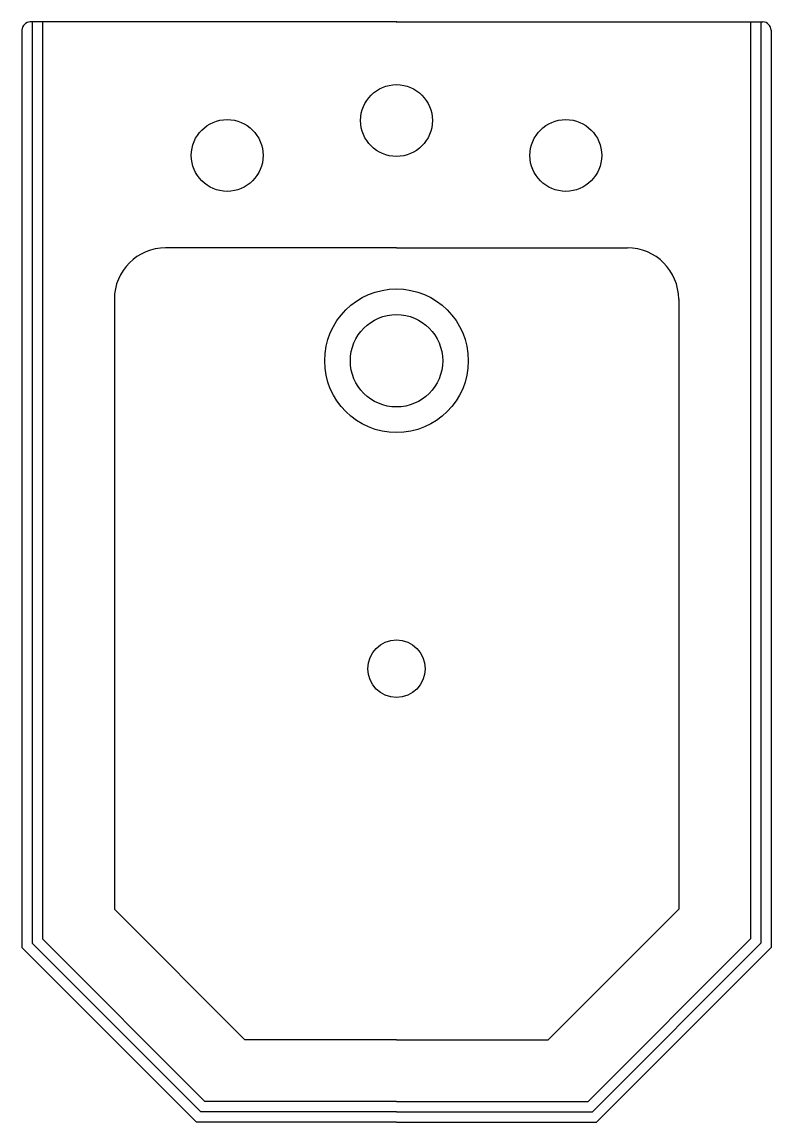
# Model space of a CAD drawing. Extents: x 1729 to 2094, y 1453 to 1989.
import ezdxf

# ---------------------------------------------------------------- set-up
doc = ezdxf.new("R2010")
doc.units = 0
doc.header["$LTSCALE"] = 50
doc.layers.add('FINA', color=6, linetype='CONTINUOUS')
doc.layers.add('GROSSA', color=3, linetype='CONTINUOUS')

msp = doc.modelspace()

# ---------------------------------------------------------------- linework, layer by layer
at = {"layer": 'FINA', "color": 0, "linetype": 'CONTINUOUS'}
for p, q in [((1733.75, 1989.06), (1733.75, 1540.35)), ((1738.75, 1989.06), (1738.75, 1542.42)), ((2083.75, 1989.06), (2083.75, 1542.42)), ((2088.75, 1989.06), (2088.75, 1540.35)), ((1815.82, 1458.28), (1733.75, 1540.35)), ((1817.89, 1463.28), (1738.75, 1542.42)), ((2004.6, 1463.28), (2083.75, 1542.42)), ((2006.68, 1458.28), (2088.75, 1540.35)), ((1911.25, 1463.28), (1817.89, 1463.28)), ((1911.25, 1463.28), (2004.6, 1463.28)), ((1911.25, 1458.28), (1815.82, 1458.28)), ((1911.25, 1458.28), (2006.68, 1458.28))]:
    msp.add_line(p, q, dxfattribs=at)
at = {"layer": 'FINA', "color": 0}
msp.add_circle((1911.25, 1824.06), 35, dxfattribs=at)
at = {"layer": 'GROSSA', "color": 0, "linetype": 'CONTINUOUS'}
for p, q in [((1911.35, 1989.06), (1732.75, 1989.06)), ((1911.14, 1989.06), (2089.75, 1989.06)), ((1728.75, 1985.06), (1728.75, 1538.28)), ((2093.75, 1985.06), (2093.75, 1538.28)), ((1911.25, 1879.06), (1798.75, 1879.06)), ((1911.25, 1879.06), (2023.75, 1879.06)), ((1773.75, 1854.06), (1773.75, 1556.92)), ((2048.75, 1854.06), (2048.75, 1556.92)), ((1837.39, 1493.28), (1773.75, 1556.92)), ((1985.11, 1493.28), (2048.75, 1556.92)), ((1813.75, 1453.28), (1728.75, 1538.28)), ((2008.75, 1453.28), (2093.75, 1538.28)), ((1911.25, 1493.28), (1837.39, 1493.28)), ((1911.25, 1493.28), (1985.11, 1493.28)), ((1911.25, 1453.28), (1813.75, 1453.28)), ((1911.25, 1453.28), (2008.75, 1453.28))]:
    msp.add_line(p, q, dxfattribs=at)
at = {"layer": 'GROSSA', "color": 0}
for centre, radius in [((1911.25, 1941.06), 17.5), ((1828.75, 1924.06), 17.5), ((1993.75, 1924.06), 17.5), ((1911.25, 1824.06), 22.5), ((1911.25, 1674.06), 14)]:
    msp.add_circle(centre, radius, dxfattribs=at)
at = {"layer": 'GROSSA', "color": 0, "linetype": 'CONTINUOUS'}
for centre, radius, start, end in [((1732.75, 1985.06), 4, 90, 180), ((2089.75, 1985.06), 4, 0, 90), ((1798.75, 1854.06), 25, 90, 180), ((2023.75, 1854.06), 25, 0, 90)]:
    msp.add_arc(centre, radius, start, end, dxfattribs=at)

doc.saveas('drawing.dxf')
